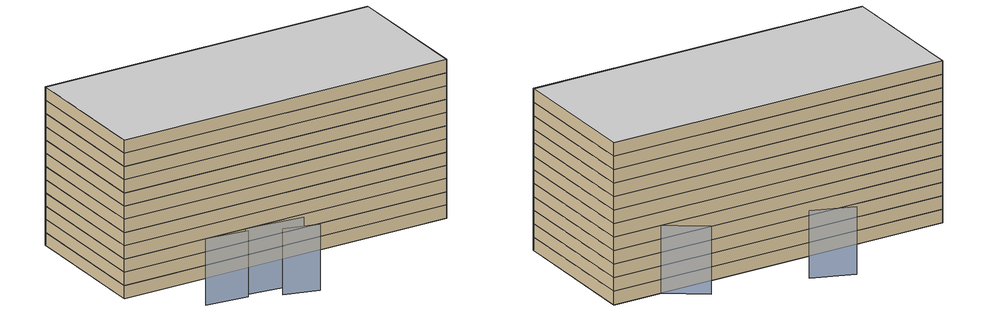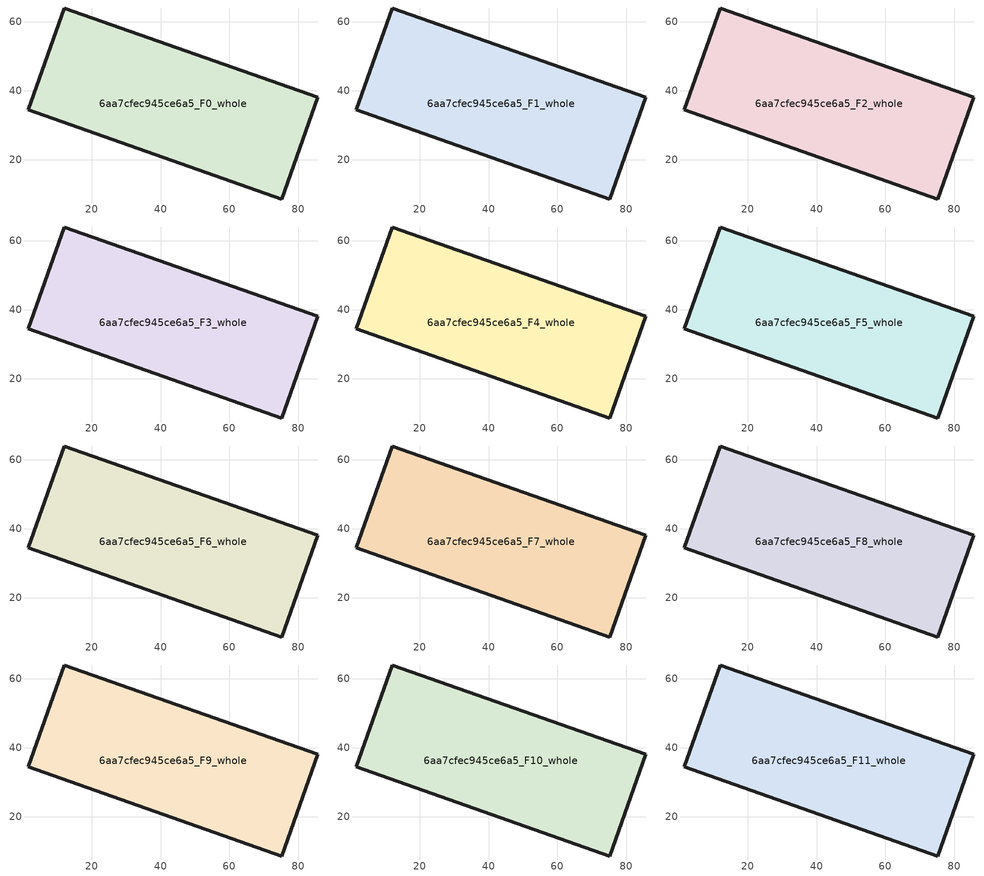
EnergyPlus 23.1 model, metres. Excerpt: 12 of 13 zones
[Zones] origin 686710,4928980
6aa7cfec945ce6a5_F0_whole
 floor ground (EU_floor_Construction): 75.17,8.54 85.58,38.08 12.07,64 1.66,34.45 z0
 wall outside (EU_wall_Construction): 1.66,34.45 12.07,64 85.58,38.08 75.17,8.54 1.66,34.45 z0:3
6aa7cfec945ce6a5_F1_whole
 floor to 6aa7cfec945ce6a5_F0_whole (EU_floor_Construction): 75.17,8.54 85.58,38.08 12.07,64 1.65,34.45 z3
 wall outside (EU_wall_Construction): 1.66,34.45 12.07,64 85.58,38.08 75.17,8.54 1.66,34.45 z3:6
6aa7cfec945ce6a5_F2_whole
 floor to 6aa7cfec945ce6a5_F1_whole (EU_floor_Construction): 75.17,8.54 85.58,38.08 12.07,64 1.65,34.45 z6
 wall outside (EU_wall_Construction): 1.66,34.45 12.07,64 85.58,38.08 75.17,8.54 1.66,34.45 z6:9
6aa7cfec945ce6a5_F3_whole
 floor to 6aa7cfec945ce6a5_F2_whole (EU_floor_Construction): 75.17,8.54 85.58,38.08 12.07,64 1.65,34.45 z9
 wall outside (EU_wall_Construction): 1.66,34.45 12.07,64 85.58,38.08 75.17,8.54 1.66,34.45 z9:12
6aa7cfec945ce6a5_F4_whole
 floor to 6aa7cfec945ce6a5_F3_whole (EU_floor_Construction): 75.17,8.54 85.58,38.08 12.07,64 1.65,34.45 z12
 wall outside (EU_wall_Construction): 1.66,34.45 12.07,64 85.58,38.08 75.17,8.54 1.66,34.45 z12:15
6aa7cfec945ce6a5_F5_whole
 floor to 6aa7cfec945ce6a5_F4_whole (EU_floor_Construction): 75.17,8.54 85.58,38.08 12.07,64 1.65,34.45 z15
 wall outside (EU_wall_Construction): 1.66,34.45 12.07,64 85.58,38.08 75.17,8.54 1.66,34.45 z15:18
6aa7cfec945ce6a5_F6_whole
 floor to 6aa7cfec945ce6a5_F5_whole (EU_floor_Construction): 75.17,8.54 85.58,38.08 12.07,64 1.65,34.45 z18
 wall outside (EU_wall_Construction): 1.66,34.45 12.07,64 85.58,38.08 75.17,8.54 1.66,34.45 z18:21
6aa7cfec945ce6a5_F7_whole
 floor to 6aa7cfec945ce6a5_F6_whole (EU_floor_Construction): 75.17,8.54 85.58,38.08 12.07,64 1.65,34.45 z21
 wall outside (EU_wall_Construction): 1.66,34.45 12.07,64 85.58,38.08 75.17,8.54 1.66,34.45 z21:24
6aa7cfec945ce6a5_F8_whole
 floor to 6aa7cfec945ce6a5_F7_whole (EU_floor_Construction): 75.17,8.54 85.58,38.08 12.07,64 1.65,34.45 z24
 wall outside (EU_wall_Construction): 1.66,34.45 12.07,64 85.58,38.08 75.17,8.54 1.66,34.45 z24:27
6aa7cfec945ce6a5_F9_whole
 floor to 6aa7cfec945ce6a5_F8_whole (EU_floor_Construction): 75.17,8.54 85.58,38.08 12.07,64 1.65,34.45 z27
 wall outside (EU_wall_Construction): 1.66,34.45 12.07,64 85.58,38.08 75.17,8.54 1.66,34.45 z27:30
6aa7cfec945ce6a5_F10_whole
 floor to 6aa7cfec945ce6a5_F9_whole (EU_floor_Construction): 75.17,8.54 85.58,38.08 12.07,64 1.65,34.45 z30
 wall outside (EU_wall_Construction): 1.66,34.45 12.07,64 85.58,38.08 75.17,8.54 1.66,34.45 z30:33
6aa7cfec945ce6a5_F11_whole
 floor to 6aa7cfec945ce6a5_F10_whole (EU_floor_Construction): 75.17,8.54 85.58,38.08 12.07,64 1.65,34.45 z33
 wall outside (EU_wall_Construction): 1.66,34.45 12.07,64 85.58,38.08 75.17,8.54 1.66,34.45 z33:36
 ceiling to 6aa7cfec945ce6a5_F12_whole (EU_floor_Construction): 85.58,38.08 75.17,8.54 1.65,34.45 12.07,64 z36
shading: 81.14,33.71 68.88,49.95 / 50.27,60.34 42.72,66.64 / 24.01,10.44 30.67,5.88 / 19.15,16.26 31.06,10.58 / 9.95,19.46 18.69,15.3 z0:15
[Building]
EU S2 Campaign: North Axis=0; Terrain=City; Solar Distribution=FullExterior
[Site:Location]
Bologna: Latitude=44.5; Longitude=11.25; Time Zone=1; Elevation=37
[SizingPeriod:WeatherFileDays]
AnnualSizingPeriod: Begin Month=1; Begin Day of Month=1; End Month=12; End Day of Month=31; Day of Week for Start Day=Monday; Use Weather File Daylight Saving Period=No; Use Weather File Rain and Snow Indicators=No
[MATERIAL]
EU_InternalMass_Material: Roughness=MediumRough; Thickness=0.1; Conductivity=1; Density=1800; Specific Heat=900; Thermal Absorptance=0.9; Solar Absorptance=0.7; Visible Absorptance=0.7
[MATERIAL:NOMASS] Roughness=MediumRough; Thermal Absorptance=0.9; Solar Absorptance=0.7; Visible Absorptance=0.7
Name | Thermal Resistance
EU_wall_NoMass | 0.905828
EU_floor_NoMass | 0.67114
[CONSTRUCTION]
EU_wall_Construction: EU_wall_NoMass
EU_floor_Construction: EU_floor_NoMass
EU_InternalMass_Construction: EU_InternalMass_Material
[ZONE] Type=1; Multiplier=1; Ceiling Height=autocalculate; Volume=7326.22; Floor Area=autocalculate; Part of Total Floor Area=Yes
6aa7cfec945ce6a5_F0_whole; 6aa7cfec945ce6a5_F1_whole; 6aa7cfec945ce6a5_F2_whole; 6aa7cfec945ce6a5_F3_whole; 6aa7cfec945ce6a5_F4_whole; 6aa7cfec945ce6a5_F5_whole; 6aa7cfec945ce6a5_F6_whole; 6aa7cfec945ce6a5_F7_whole; 6aa7cfec945ce6a5_F8_whole; 6aa7cfec945ce6a5_F9_whole; 6aa7cfec945ce6a5_F10_whole; 6aa7cfec945ce6a5_F11_whole
[INTERNALMASS] Construction=EU_InternalMass_Construction; Surface Area=2442.07
Name | Zone or ZoneList
6aa7cfec945ce6a5_F0_whole_EU_InternalMass | 6aa7cfec945ce6a5_F0_whole
6aa7cfec945ce6a5_F1_whole_EU_InternalMass | 6aa7cfec945ce6a5_F1_whole
6aa7cfec945ce6a5_F2_whole_EU_InternalMass | 6aa7cfec945ce6a5_F2_whole
6aa7cfec945ce6a5_F3_whole_EU_InternalMass | 6aa7cfec945ce6a5_F3_whole
6aa7cfec945ce6a5_F4_whole_EU_InternalMass | 6aa7cfec945ce6a5_F4_whole
6aa7cfec945ce6a5_F5_whole_EU_InternalMass | 6aa7cfec945ce6a5_F5_whole
6aa7cfec945ce6a5_F6_whole_EU_InternalMass | 6aa7cfec945ce6a5_F6_whole
6aa7cfec945ce6a5_F7_whole_EU_InternalMass | 6aa7cfec945ce6a5_F7_whole
6aa7cfec945ce6a5_F8_whole_EU_InternalMass | 6aa7cfec945ce6a5_F8_whole
6aa7cfec945ce6a5_F9_whole_EU_InternalMass | 6aa7cfec945ce6a5_F9_whole
6aa7cfec945ce6a5_F10_whole_EU_InternalMass | 6aa7cfec945ce6a5_F10_whole
6aa7cfec945ce6a5_F11_whole_EU_InternalMass | 6aa7cfec945ce6a5_F11_whole
[OTHEREQUIPMENT] Fuel Type=Electricity; Design Level Calculation Method=Watts/Area; Power per Zone Floor Area=1; Fraction Latent=0; Fraction Radiant=0; Fraction Lost=0; Carbon Dioxide Generation Rate=0; EndUse Subcategory=EU_Step8_InternalGains
Name | Zone or ZoneList or Space or SpaceList | Schedule
EU_Step8_InternalGain_6aa7cfec945ce6a5_F0_whole_f000 | 6aa7cfec945ce6a5_F0_whole | EU_Step8_GainSchedule_6aa7cfec945ce6a5_F0_whole_f000
EU_Step8_InternalGain_6aa7cfec945ce6a5_F1_whole_f000 | 6aa7cfec945ce6a5_F1_whole | EU_Step8_GainSchedule_6aa7cfec945ce6a5_F1_whole_f000
EU_Step8_InternalGain_6aa7cfec945ce6a5_F2_whole_f000 | 6aa7cfec945ce6a5_F2_whole | EU_Step8_GainSchedule_6aa7cfec945ce6a5_F2_whole_f000
EU_Step8_InternalGain_6aa7cfec945ce6a5_F3_whole_f000 | 6aa7cfec945ce6a5_F3_whole | EU_Step8_GainSchedule_6aa7cfec945ce6a5_F3_whole_f000
EU_Step8_InternalGain_6aa7cfec945ce6a5_F4_whole_f000 | 6aa7cfec945ce6a5_F4_whole | EU_Step8_GainSchedule_6aa7cfec945ce6a5_F4_whole_f000
EU_Step8_InternalGain_6aa7cfec945ce6a5_F5_whole_f000 | 6aa7cfec945ce6a5_F5_whole | EU_Step8_GainSchedule_6aa7cfec945ce6a5_F5_whole_f000
EU_Step8_InternalGain_6aa7cfec945ce6a5_F6_whole_f000 | 6aa7cfec945ce6a5_F6_whole | EU_Step8_GainSchedule_6aa7cfec945ce6a5_F6_whole_f000
EU_Step8_InternalGain_6aa7cfec945ce6a5_F7_whole_f000 | 6aa7cfec945ce6a5_F7_whole | EU_Step8_GainSchedule_6aa7cfec945ce6a5_F7_whole_f000
EU_Step8_InternalGain_6aa7cfec945ce6a5_F8_whole_f000 | 6aa7cfec945ce6a5_F8_whole | EU_Step8_GainSchedule_6aa7cfec945ce6a5_F8_whole_f000
EU_Step8_InternalGain_6aa7cfec945ce6a5_F9_whole_f000 | 6aa7cfec945ce6a5_F9_whole | EU_Step8_GainSchedule_6aa7cfec945ce6a5_F9_whole_f000
EU_Step8_InternalGain_6aa7cfec945ce6a5_F10_whole_f000 | 6aa7cfec945ce6a5_F10_whole | EU_Step8_GainSchedule_6aa7cfec945ce6a5_F10_whole_f000
EU_Step8_InternalGain_6aa7cfec945ce6a5_F11_whole_f000 | 6aa7cfec945ce6a5_F11_whole | EU_Step8_GainSchedule_6aa7cfec945ce6a5_F11_whole_f000
[ZONEVENTILATION:DESIGNFLOWRATE] Schedule=EU_AlwaysOn; Design Flow Rate Calculation Method=AirChanges/Hour; Air Changes per Hour=0.73129; Ventilation Type=Natural; Fan Pressure Rise=0; Fan Total Efficiency=1; Constant Term Coefficient=1; Temperature Term Coefficient=0; Velocity Term Coefficient=0; Velocity Squared Term Coefficient=0; Minimum Indoor Temperature=-100; Maximum Indoor Temperature=100; Delta Temperature=-100; Minimum Outdoor Temperature=-100; Maximum Outdoor Temperature=100; Maximum Wind Speed=40
Name | Zone or ZoneList or Space or SpaceList
EU_ConstantAir_6aa7cfec945ce6a5_F0_whole | 6aa7cfec945ce6a5_F0_whole
EU_ConstantAir_6aa7cfec945ce6a5_F1_whole | 6aa7cfec945ce6a5_F1_whole
EU_ConstantAir_6aa7cfec945ce6a5_F2_whole | 6aa7cfec945ce6a5_F2_whole
EU_ConstantAir_6aa7cfec945ce6a5_F3_whole | 6aa7cfec945ce6a5_F3_whole
EU_ConstantAir_6aa7cfec945ce6a5_F4_whole | 6aa7cfec945ce6a5_F4_whole
EU_ConstantAir_6aa7cfec945ce6a5_F5_whole | 6aa7cfec945ce6a5_F5_whole
EU_ConstantAir_6aa7cfec945ce6a5_F6_whole | 6aa7cfec945ce6a5_F6_whole
EU_ConstantAir_6aa7cfec945ce6a5_F7_whole | 6aa7cfec945ce6a5_F7_whole
EU_ConstantAir_6aa7cfec945ce6a5_F8_whole | 6aa7cfec945ce6a5_F8_whole
EU_ConstantAir_6aa7cfec945ce6a5_F9_whole | 6aa7cfec945ce6a5_F9_whole
EU_ConstantAir_6aa7cfec945ce6a5_F10_whole | 6aa7cfec945ce6a5_F10_whole
EU_ConstantAir_6aa7cfec945ce6a5_F11_whole | 6aa7cfec945ce6a5_F11_whole
[HVACTEMPLATE:THERMOSTAT] Constant Heating Setpoint=20; Constant Cooling Setpoint=50
EU_HeatOnly_6aa7cfec945ce6a5_F0_whole; EU_HeatOnly_6aa7cfec945ce6a5_F1_whole; EU_HeatOnly_6aa7cfec945ce6a5_F2_whole; EU_HeatOnly_6aa7cfec945ce6a5_F3_whole; EU_HeatOnly_6aa7cfec945ce6a5_F4_whole; EU_HeatOnly_6aa7cfec945ce6a5_F5_whole; EU_HeatOnly_6aa7cfec945ce6a5_F6_whole; EU_HeatOnly_6aa7cfec945ce6a5_F7_whole; EU_HeatOnly_6aa7cfec945ce6a5_F8_whole; EU_HeatOnly_6aa7cfec945ce6a5_F9_whole; EU_HeatOnly_6aa7cfec945ce6a5_F10_whole; EU_HeatOnly_6aa7cfec945ce6a5_F11_whole; EU_HeatOnly_6aa7cfec945ce6a5_F12_whole
[HVACTEMPLATE:ZONE:IDEALLOADSAIRSYSTEM] System Availability Schedule=EU_AlwaysOn; Maximum Heating Supply Air Temperature=50; Minimum Cooling Supply Air Temperature=13; Maximum Heating Supply Air Humidity Ratio=0.0156; Minimum Cooling Supply Air Humidity Ratio=0.0077; Heating Limit=NoLimit; Cooling Limit=NoLimit; Heating Availability Schedule=EU_AlwaysOn; Cooling Availability Schedule=EU_CoolingOff; Dehumidification Control Type=ConstantSensibleHeatRatio; Cooling Sensible Heat Ratio=0.7; Dehumidification Setpoint=60; Humidification Control Type=None; Humidification Setpoint=30; Outdoor Air Method=None; Outdoor Air Flow Rate per Person=0.00944; Outdoor Air Flow Rate per Zone Floor Area=0; Outdoor Air Flow Rate per Zone=0; Demand Controlled Ventilation Type=None; Outdoor Air Economizer Type=NoEconomizer; Heat Recovery Type=None; Sensible Heat Recovery Effectiveness=0.7; Latent Heat Recovery Effectiveness=0.65
Name | Template Thermostat
6aa7cfec945ce6a5_F0_whole | EU_HeatOnly_6aa7cfec945ce6a5_F0_whole
6aa7cfec945ce6a5_F1_whole | EU_HeatOnly_6aa7cfec945ce6a5_F1_whole
6aa7cfec945ce6a5_F2_whole | EU_HeatOnly_6aa7cfec945ce6a5_F2_whole
6aa7cfec945ce6a5_F3_whole | EU_HeatOnly_6aa7cfec945ce6a5_F3_whole
6aa7cfec945ce6a5_F4_whole | EU_HeatOnly_6aa7cfec945ce6a5_F4_whole
6aa7cfec945ce6a5_F5_whole | EU_HeatOnly_6aa7cfec945ce6a5_F5_whole
6aa7cfec945ce6a5_F6_whole | EU_HeatOnly_6aa7cfec945ce6a5_F6_whole
6aa7cfec945ce6a5_F7_whole | EU_HeatOnly_6aa7cfec945ce6a5_F7_whole
6aa7cfec945ce6a5_F8_whole | EU_HeatOnly_6aa7cfec945ce6a5_F8_whole
6aa7cfec945ce6a5_F9_whole | EU_HeatOnly_6aa7cfec945ce6a5_F9_whole
6aa7cfec945ce6a5_F10_whole | EU_HeatOnly_6aa7cfec945ce6a5_F10_whole
6aa7cfec945ce6a5_F11_whole | EU_HeatOnly_6aa7cfec945ce6a5_F11_whole
[SIZING:ZONE] Zone Cooling Design Supply Air Temperature Input Method=SupplyAirTemperature; Zone Cooling Design Supply Air Temperature=13; Zone Heating Design Supply Air Temperature Input Method=SupplyAirTemperature; Zone Heating Design Supply Air Temperature=50; Zone Cooling Design Supply Air Humidity Ratio=0.008; Zone Heating Design Supply Air Humidity Ratio=0.008; Cooling Design Air Flow Method=DesignDay; Cooling Design Air Flow Rate=0; Cooling Minimum Air Flow per Zone Floor Area=0.000762; Cooling Minimum Air Flow=0; Cooling Minimum Air Flow Fraction=0.2; Heating Design Air Flow Method=DesignDay; Heating Design Air Flow Rate=0; Heating Maximum Air Flow per Zone Floor Area=0.002032; Heating Maximum Air Flow=0.141576; Heating Maximum Air Flow Fraction=0.3; Account for Dedicated Outdoor Air System=No; Dedicated Outdoor Air System Control Strategy=NeutralSupplyAir; Dedicated Outdoor Air Low Setpoint Temperature for Design=autosize; Dedicated Outdoor Air High Setpoint Temperature for Design=autosize; Zone Load Sizing Method=Sensible Load Only No Latent Load; Zone Latent Cooling Design Supply Air Humidity Ratio Input Method=HumidityRatioDifference; Zone Cooling Design Supply Air Humidity Ratio Difference=0.005; Zone Latent Heating Design Supply Air Humidity Ratio Input Method=HumidityRatioDifference; Zone Humidification Design Supply Air Humidity Ratio Difference=0.005
6aa7cfec945ce6a5_F0_whole; 6aa7cfec945ce6a5_F1_whole; 6aa7cfec945ce6a5_F2_whole; 6aa7cfec945ce6a5_F3_whole; 6aa7cfec945ce6a5_F4_whole; 6aa7cfec945ce6a5_F5_whole; 6aa7cfec945ce6a5_F6_whole; 6aa7cfec945ce6a5_F7_whole; 6aa7cfec945ce6a5_F8_whole; 6aa7cfec945ce6a5_F9_whole; 6aa7cfec945ce6a5_F10_whole; 6aa7cfec945ce6a5_F11_whole
[SCHEDULE:CONSTANT]
Name | Hourly Value
EU_AlwaysOn | 1
EU_CoolingOff | 0
[SCHEDULE:FILE] Column Number=1; Rows to Skip at Top=0; Number of Hours of Data=8760; Column Separator=Comma; Interpolate to Timestep=No; Minutes per Item=60; Adjust Schedule for Daylight Savings=Yes
Name | File
EU_Step8_GainSchedule_6aa7cfec945ce6a5_F0_whole_f000 | ../../schedules/6aa7cfec945ce6a5/6aa7cfec945ce6a5_F0_whole_f000_gain.csv
EU_Step8_GainSchedule_6aa7cfec945ce6a5_F1_whole_f000 | ../../schedules/6aa7cfec945ce6a5/6aa7cfec945ce6a5_F1_whole_f000_gain.csv
EU_Step8_GainSchedule_6aa7cfec945ce6a5_F2_whole_f000 | ../../schedules/6aa7cfec945ce6a5/6aa7cfec945ce6a5_F2_whole_f000_gain.csv
EU_Step8_GainSchedule_6aa7cfec945ce6a5_F3_whole_f000 | ../../schedules/6aa7cfec945ce6a5/6aa7cfec945ce6a5_F3_whole_f000_gain.csv
EU_Step8_GainSchedule_6aa7cfec945ce6a5_F4_whole_f000 | ../../schedules/6aa7cfec945ce6a5/6aa7cfec945ce6a5_F4_whole_f000_gain.csv
EU_Step8_GainSchedule_6aa7cfec945ce6a5_F5_whole_f000 | ../../schedules/6aa7cfec945ce6a5/6aa7cfec945ce6a5_F5_whole_f000_gain.csv
EU_Step8_GainSchedule_6aa7cfec945ce6a5_F6_whole_f000 | ../../schedules/6aa7cfec945ce6a5/6aa7cfec945ce6a5_F6_whole_f000_gain.csv
EU_Step8_GainSchedule_6aa7cfec945ce6a5_F7_whole_f000 | ../../schedules/6aa7cfec945ce6a5/6aa7cfec945ce6a5_F7_whole_f000_gain.csv
EU_Step8_GainSchedule_6aa7cfec945ce6a5_F8_whole_f000 | ../../schedules/6aa7cfec945ce6a5/6aa7cfec945ce6a5_F8_whole_f000_gain.csv
EU_Step8_GainSchedule_6aa7cfec945ce6a5_F9_whole_f000 | ../../schedules/6aa7cfec945ce6a5/6aa7cfec945ce6a5_F9_whole_f000_gain.csv
EU_Step8_GainSchedule_6aa7cfec945ce6a5_F10_whole_f000 | ../../schedules/6aa7cfec945ce6a5/6aa7cfec945ce6a5_F10_whole_f000_gain.csv
EU_Step8_GainSchedule_6aa7cfec945ce6a5_F11_whole_f000 | ../../schedules/6aa7cfec945ce6a5/6aa7cfec945ce6a5_F11_whole_f000_gain.csv
